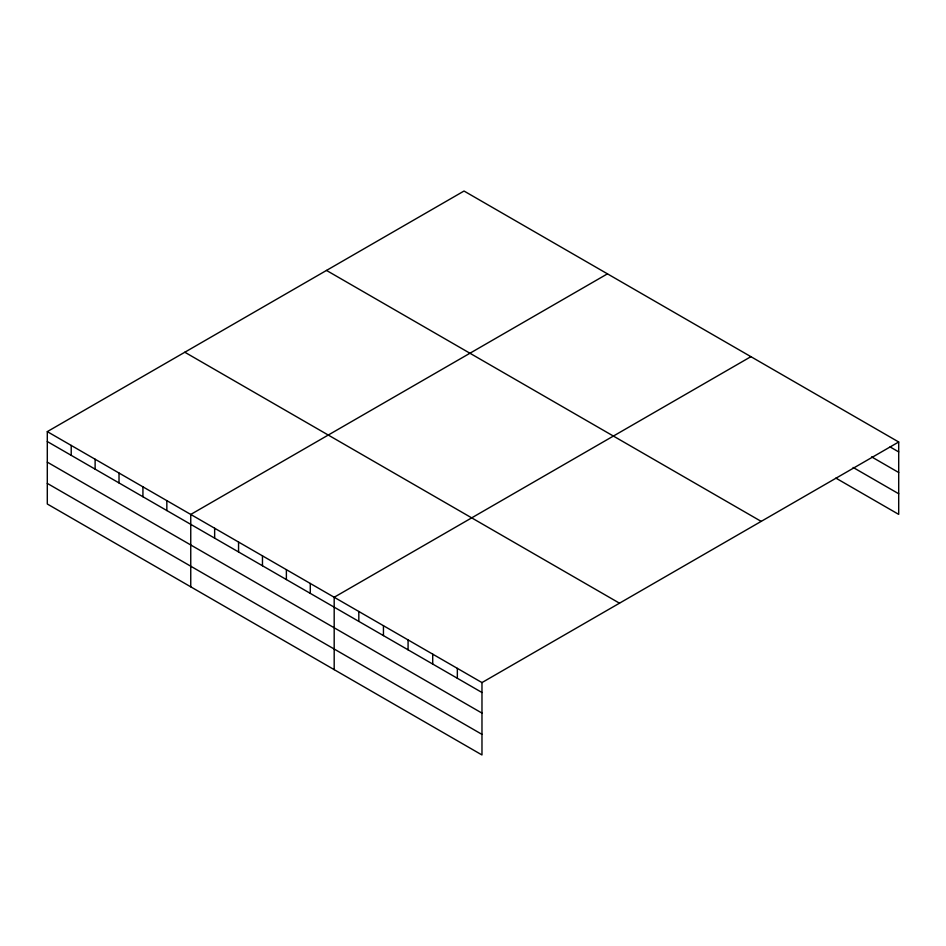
<?xml version="1.0" encoding="UTF-8"?>
<svg xmlns="http://www.w3.org/2000/svg" width="946" height="946" viewBox="0 0 946 946"><rect width="100%" height="100%" fill="white"/><g stroke="black" fill="none" stroke-linecap="round" stroke-linejoin="round"><path stroke-width="1.42" d="M47.3 431.624L481.975 682.586L481.975 754.967L47.3 504.005L47.3 431.624L464.025 191.033L898.7 441.995L898.7 514.376L835.886 478.108M607.462 273.843L190.749 514.447L190.749 586.827M750.911 356.666L334.186 597.257L334.186 669.638M481.975 682.586L898.7 441.995M890.08 446.926L898.7 451.904M871.609 456.871L898.7 472.515M853.126 467.454L898.7 493.753M326.5 270.426L761.187 521.388M184.813 352.231L619.5 603.193M47.3 441.534L481.975 692.496M47.3 462.145L481.975 713.107M47.3 483.394L481.975 734.356M457.344 668.361L457.344 678.27M432.712 654.147L432.712 664.045M408.081 639.922L408.081 649.831M383.449 625.696L383.449 635.606M358.818 611.483L358.818 621.38M310.276 583.457L310.276 593.367M286.378 569.658L286.378 579.555M262.468 555.846L262.468 565.755M238.558 542.046L238.558 551.956M214.647 528.246L214.647 538.156M166.839 500.635L166.839 510.544M142.929 486.835L142.929 496.745M119.019 473.035L119.019 482.945M95.12 459.236L95.12 469.133M71.21 445.424L71.21 455.333"/></g></svg>
